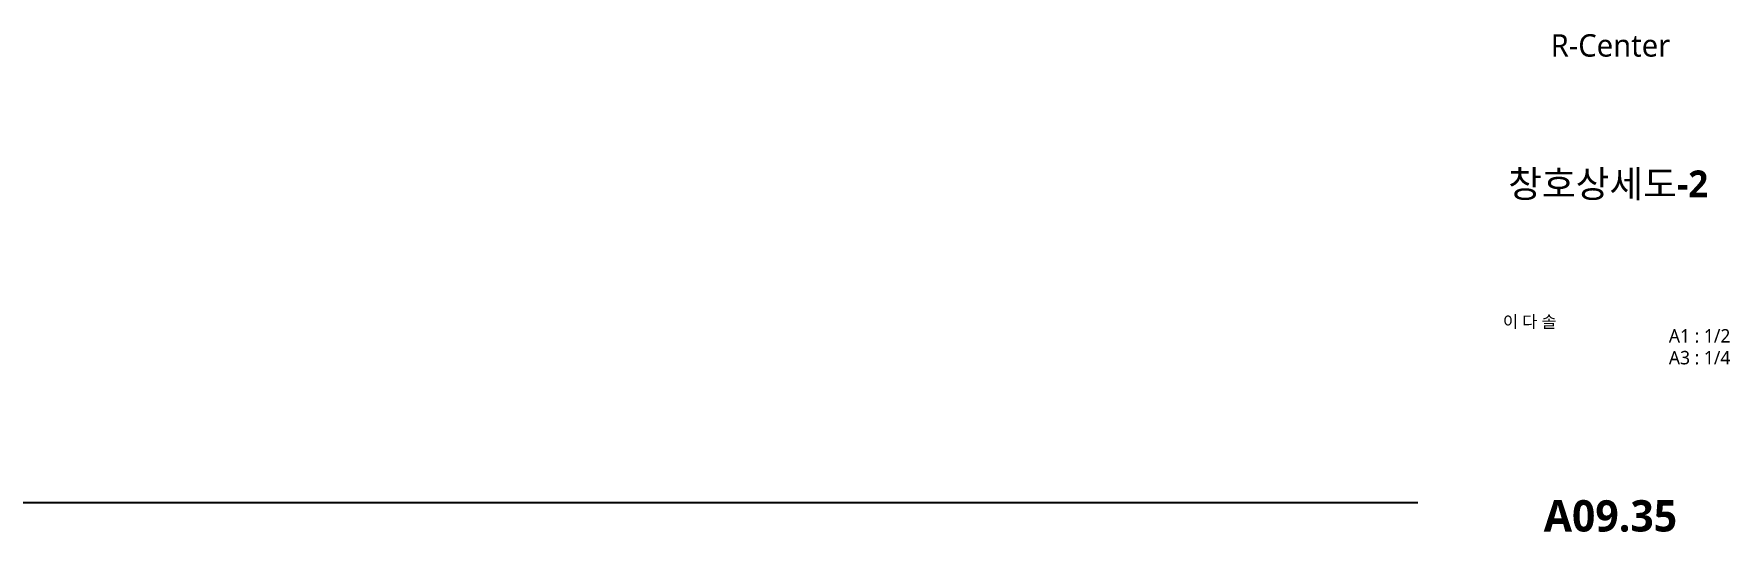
# Model space of a CAD drawing. Extents: x 93 to 3288, y 42 to 1146.
# Drawn here: x 2532 to 3288, y 59 to 281 of the extents above; entities that cross this region are included whole.
import ezdxf
from ezdxf.enums import TextEntityAlignment as Align

# ---------------------------------------------------------------- set-up
doc = ezdxf.new("R2010")
doc.units = 0
doc.header["$LTSCALE"] = 200
doc.header["$MEASUREMENT"] = 0
for name, color, linetype in [('3', 3, 'CONTINUOUS'), ('TEXT', 3, 'CONTINUOUS'), ('XR-SHEET$0$TITLE', 7, 'CONTINUOUS'), ('XR-SHEET$1$SHT', 5, 'CONTINUOUS'), ('XR-SHEET$1$TEXT', 3, 'CONTINUOUS')]:
    doc.layers.add(name, color=color, linetype=linetype)
doc.styles.add('GAUN', font='malgun.ttf')
doc.styles.add('XR-SHEET$0$굴림체(옥산)', font='malgun.ttf')
doc.styles.add('맑은고딕B', font='malgunbd.ttf')
doc.styles.add('스타일1', font='malgun.ttf')

# ---------------------------------------------------------------- blocks, each defined once
blk = doc.blocks.new('XR-SHEET$0$TITLE')
at = {"layer": 'XR-SHEET$0$TITLE', "true_color": 0x000000, "style": 'XR-SHEET$0$굴림체(옥산)'}
for tag, height, p in [('동명칭', 6, (776.77, -457.26)), ('SCALE-A1', 3, (797.5, -522)), ('SCALE-A3', 3, (797.5, -527)), ('DATA', 3, (797.5, -540))]:
    blk.add_attdef(tag, text='', height=height, dxfattribs=at).set_placement(p, align=Align.MIDDLE)
for tag, height, p in [('TITLE1', 6, (776.5, -479.4)), ('TITLE4', 6, (776.5, -484.39)), ('TITLE2', 6, (776.5, -489)), ('TITLE5', 6, (776.5, -493.99)), ('TITLE3', 6, (776.5, -498.7)), ('NAME-1', 3, (760.16, -517.5)), ('NAME-2', 3, (760.16, -526.5)), ('A0.00', 7, (776.5, -561))]:
    blk.add_attdef(tag, text='', height=height, dxfattribs=at).set_placement(p, align=Align.MIDDLE_CENTER)

msp = doc.modelspace()

# ---------------------------------------------------------------- linework, layer by layer
at = {"layer": '3'}
msp.add_line((1775, 72), (3149, 72), dxfattribs=at)

# ---------------------------------------------------------------- block references
at = {"layer": 'TEXT'}
ref = msp.add_blockref('XR-SHEET$0$TITLE', (1682, 0), dxfattribs=dict(at, xscale=2, yscale=2, zscale=2))
ref.add_attrib('TITLE2', '창호상세도-2', dxfattribs={"layer": 'XR-SHEET$1$SHT', "color": 4, "true_color": 0x000004, "height": 12, "style": '맑은고딕B'}).set_placement((3234, 214.17), align=Align.MIDDLE_CENTER)
ref.add_attrib('NAME-1', '이 다 솔', dxfattribs={"layer": 'XR-SHEET$1$TEXT', "color": 3, "true_color": 0x000003, "height": 5.4, "style": 'GAUN'}).set_placement((3187, 152.67, 27.54), align=Align.MIDDLE_LEFT)
ref.add_attrib('SCALE-A1', 'A1 : 1/2', dxfattribs={"layer": 'XR-SHEET$1$SHT', "color": 3, "true_color": 0x000003, "height": 6, "style": 'GAUN'}).set_placement((3274.78, 146.34), align=Align.MIDDLE_CENTER)
ref.add_attrib('SCALE-A3', 'A3 : 1/4', dxfattribs={"layer": 'XR-SHEET$1$SHT', "color": 3, "true_color": 0x000003, "height": 6, "style": 'GAUN'}).set_placement((3274.78, 136.62), align=Align.MIDDLE_CENTER)
ref.add_attrib('A0.00', 'A09.35', dxfattribs={"layer": 'XR-SHEET$1$SHT', "color": 4, "true_color": 0x000004, "height": 14, "style": '맑은고딕B'}).set_placement((3235, 66), align=Align.MIDDLE_CENTER)

# ---------------------------------------------------------------- texts
at = {"layer": 'TEXT', "style": '스타일1'}
msp.add_text('R-Center', height=10, dxfattribs=at).set_placement((3235, 276), align=Align.MIDDLE_CENTER)

doc.saveas('drawing.dxf')
